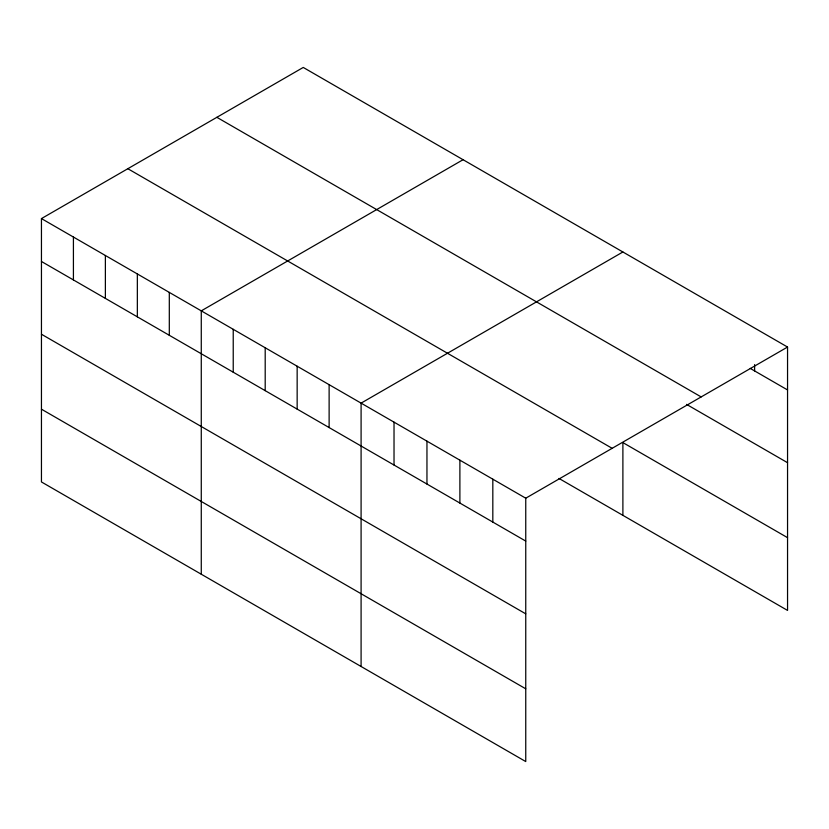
<?xml version="1.0" encoding="UTF-8"?>
<svg xmlns="http://www.w3.org/2000/svg" width="829" height="829" viewBox="0 0 829 829"><rect width="100%" height="100%" fill="white"/><g stroke="black" fill="none" stroke-linecap="round" stroke-linejoin="round"><path stroke-width="1.24" d="M41.45 218.587L525.752 498.198L525.752 761.561L41.45 481.95L41.45 218.587L303.248 67.439L787.55 347.05L787.55 610.413L558.964 478.437M463.069 159.707L201.271 310.854L201.271 574.228M622.89 251.985L361.092 403.132L361.092 666.495M525.752 498.198L787.55 347.05M750.224 368.387L787.55 389.941M216.856 117.314L701.158 396.925M686.557 404.386L787.55 462.696M787.55 537.658L622.89 442.593L622.89 515.348M127.842 168.712L612.144 448.313M41.45 261.477L525.752 541.088M41.45 334.242L525.752 613.843M41.45 409.194L525.752 688.806M754.618 364.615L754.618 370.926M492.82 479.183L492.82 522.073M459.888 460.168L459.888 503.058M426.956 441.152L426.956 484.053M394.024 422.148L394.024 465.038M329.123 384.677L329.123 427.567M297.155 366.221L297.155 409.111M265.197 347.765L265.197 390.656M233.229 329.31L233.229 372.211M169.303 292.409L169.303 335.299M137.345 273.953L137.345 316.844M105.376 255.498L105.376 298.388M73.418 237.042L73.418 279.933"/></g></svg>
